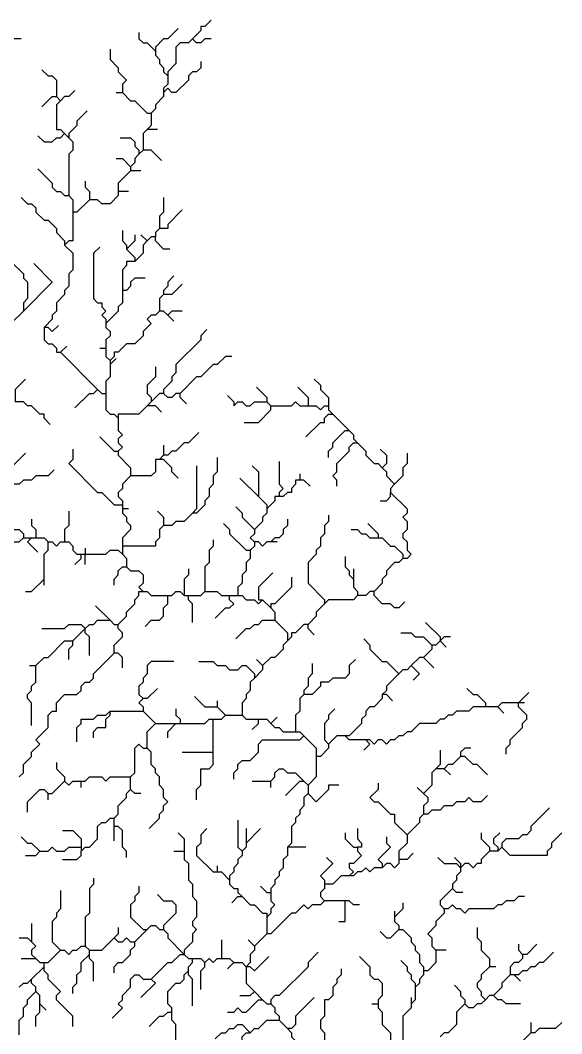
# Model space of a CAD drawing. Header units: inches. Extents: x 75.53 to 79.88, y 10.17 to 13.53.
# Drawn here: x 77.231 to 78.325, y 11.31 to 13.358 of the extents above; entities that cross this region are included whole.
import ezdxf

# ---------------------------------------------------------------- set-up
doc = ezdxf.new("R2010")
doc.units = ezdxf.units.IN
doc.header["$MEASUREMENT"] = 0
doc.layers.add('riv_cauvery', color=7, linetype='Continuous', lineweight=30, true_color=0x00ab36)

msp = doc.modelspace()

# ---------------------------------------------------------------- linework, layer by layer
at = {"layer": 'riv_cauvery'}
for p, q in [((77.425, 13.2125), (77.4375, 13.2125)), ((77.3042, 13.2042), (77.3125, 13.1958)), ((77.3208, 13.1292), (77.3292, 13.1208)), ((77.5083, 13.1375), (77.4875, 13.1375)), ((77.4792, 13.0958), (77.4708, 13.0875)), ((77.4542, 13.0625), (77.4542, 13.0542)), ((77.475, 13.0542), (77.4542, 13.0542)), ((77.45, 13.0125), (77.4292, 13.0125)), ((77.475, 12.925), (77.4875, 12.9125)), ((77.2375, 12.7708), (77.2125, 12.7458)), ((77.5417, 12.75), (77.5292, 12.7625)), ((77.325, 12.7), (77.3125, 12.6875)), ((77.3125, 12.6875), (77.3875, 12.6125)), ((77.3917, 12.6958), (77.4042, 12.6958)), ((77.425, 12.675), (77.4125, 12.6625)), ((77.4125, 12.6708), (77.4125, 12.6625)), ((77.4958, 12.5875), (77.4875, 12.5792)), ((77.7292, 12.5875), (77.7375, 12.5792)), ((77.8625, 12.5625), (77.8958, 12.5292)), ((77.5208, 12.5), (77.5208, 12.4792)), ((77.5208, 12.4792), (77.5125, 12.4708)), ((77.675, 12.4333), (77.7125, 12.3958)), ((77.7958, 12.4417), (77.7958, 12.4292)), ((77.4375, 12.3792), (77.4375, 12.3708)), ((77.45, 12.3708), (77.4375, 12.3708)), ((77.2375, 12.3125), (77.2542, 12.3125)), ((77.2542, 12.3125), (77.2625, 12.3125)), ((77.3625, 12.2917), (77.3625, 12.2792)), ((77.4375, 12.2958), (77.4375, 12.2792)), ((77.75, 12.3042), (77.7375, 12.3042)), ((77.3542, 12.2792), (77.3625, 12.2792)), ((77.3625, 12.2583), (77.3625, 12.2792)), ((77.9042, 12.25), (77.9042, 12.2292)), ((77.2792, 12.2167), (77.2792, 12.2292)), ((77.5625, 12.1958), (77.5708, 12.1958)), ((77.6542, 12.1958), (77.6708, 12.1958)), ((77.7208, 12.1875), (77.7375, 12.1708)), ((77.3833, 12.175), (77.4125, 12.1458)), ((77.3375, 12.1042), (77.3625, 12.1292)), ((78.0917, 12.0917), (78.0792, 12.1042)), ((77.7083, 12.0667), (77.7208, 12.0542)), ((78.0667, 12.05), (78.0458, 12.0708)), ((77.25, 12.0542), (77.2625, 12.0542)), ((77.6292, 11.9833), (77.6292, 11.9708)), ((78.2583, 12), (78.2375, 11.9792)), ((77.4125, 11.9625), (77.4792, 11.9625)), ((77.4792, 11.9625), (77.5042, 11.9375)), ((77.6292, 11.9708), (77.6458, 11.9542)), ((78.1958, 11.9708), (78.1708, 11.9708)), ((78.2083, 11.9583), (78.1958, 11.9708)), ((78.25, 11.9792), (78.2375, 11.9792)), ((77.6208, 11.8792), (77.6208, 11.9458)), ((77.6458, 11.9542), (77.6792, 11.9542)), ((77.75, 11.95), (77.7375, 11.9375)), ((77.5042, 11.9375), (77.5458, 11.9375)), ((77.5458, 11.9375), (77.5542, 11.9375)), ((77.5583, 11.8792), (77.6208, 11.8792)), ((78.0875, 11.8458), (78.0708, 11.8458)), ((78.1, 11.8333), (78.0875, 11.8458)), ((77.3542, 11.8083), (77.3542, 11.8208)), ((77.4542, 11.8042), (77.4542, 11.8292)), ((77.7, 11.8208), (77.7375, 11.8208)), ((77.7375, 11.8083), (77.7375, 11.8208)), ((77.8042, 11.8208), (77.8125, 11.8125)), ((77.8125, 11.8125), (77.8125, 11.7958)), ((78.0333, 11.8083), (78.0458, 11.7958)), ((77.2875, 11.7833), (77.2875, 11.7958)), ((77.4208, 11.7292), (77.4208, 11.7458)), ((77.4208, 11.7), (77.4208, 11.7292)), ((77.6875, 11.725), (77.6875, 11.6958)), ((77.7167, 11.725), (77.6875, 11.6958)), ((77.3542, 11.6875), (77.3542, 11.6792)), ((77.5417, 11.6792), (77.5625, 11.6792)), ((77.8083, 11.6875), (77.7708, 11.6875)), ((78.1958, 11.6792), (78.1792, 11.6792)), ((78.2042, 11.6875), (78.1958, 11.6792)), ((77.6292, 11.65), (77.6292, 11.6375)), ((77.8875, 11.5792), (77.8458, 11.5792)), ((77.9875, 11.5583), (77.9875, 11.5458)), ((77.2542, 11.5333), (77.2542, 11.4958)), ((77.7292, 11.5458), (77.7292, 11.5125)), ((77.4625, 11.4958), (77.4875, 11.5208)), ((77.7292, 11.5125), (77.7042, 11.4875)), ((77.6375, 11.5), (77.6375, 11.4625)), ((77.6917, 11.5), (77.7042, 11.4875)), ((77.3625, 11.4875), (77.3708, 11.4792)), ((77.3708, 11.4708), (77.3708, 11.4792)), ((78.0917, 11.4792), (78.0708, 11.4792)), ((77.2333, 11.4625), (77.2625, 11.4625)), ((77.2792, 11.4458), (77.2792, 11.4542)), ((77.65, 11.4417), (77.6625, 11.4542)), ((77.2542, 11.4208), (77.2792, 11.4458)), ((78.1917, 11.4458), (78.1792, 11.4458)), ((78.2292, 11.4292), (78.2208, 11.4292)), ((78.2417, 11.4167), (78.2292, 11.4292)), ((77.7042, 11.3958), (77.7208, 11.3792)), ((77.2833, 11.3583), (77.2708, 11.3708)), ((77.9417, 11.3708), (77.9542, 11.3708)), ((78.0208, 11.3833), (78.0208, 11.3708)), ((77.7542, 11.3375), (77.7708, 11.3208)), ((78.2625, 11.3333), (78.2625, 11.3125)), ((78.2625, 11.3125), (78.2375, 11.2875))]:
    msp.add_line(p, q, dxfattribs=at)
for points in [[(77.6167, 13.3583), (77.6042, 13.3458), (77.5958, 13.3458), (77.5958, 13.3375), (77.5792, 13.3208)], [(77.4708, 13.3333), (77.4708, 13.3208), (77.4792, 13.3125), (77.4875, 13.3125), (77.5042, 13.2958)], [(77.55, 13.3417), (77.5292, 13.3208), (77.5208, 13.3208), (77.5042, 13.3042), (77.5042, 13.2958)], [(77.2333, 13.3208), (77.2125, 13.3208), (77.2042, 13.3125), (77.1875, 13.3125), (77.1792, 13.3042), (77.1458, 13.3042), (77.1375, 13.2958), (77.1208, 13.2958)], [(77.5792, 13.3208), (77.5708, 13.3125), (77.5542, 13.3125), (77.5458, 13.3042), (77.5458, 13.2708), (77.5292, 13.2542), (77.5292, 13.2458)], [(77.6167, 13.3208), (77.6042, 13.3208), (77.5958, 13.3125), (77.5875, 13.3125), (77.5792, 13.3208)], [(77.4125, 13.3), (77.4125, 13.2792), (77.4292, 13.2625), (77.4292, 13.2542), (77.4458, 13.2375), (77.4375, 13.2292), (77.4375, 13.2125)], [(77.5042, 13.2958), (77.5042, 13.2875), (77.5125, 13.2792), (77.5125, 13.2708), (77.5208, 13.2625), (77.5208, 13.2542), (77.5292, 13.2458)], [(77.5958, 13.275), (77.5958, 13.2625), (77.5875, 13.2542), (77.5792, 13.2542), (77.5708, 13.2458), (77.5708, 13.2375), (77.5458, 13.2125), (77.5375, 13.2125), (77.5292, 13.2208), (77.5208, 13.2125)], [(77.275, 13.2583), (77.2875, 13.2458), (77.2958, 13.2458), (77.3042, 13.2375), (77.3042, 13.2042)], [(77.5292, 13.2458), (77.5292, 13.2292), (77.5208, 13.2208), (77.5208, 13.2125)], [(77.3417, 13.2167), (77.3292, 13.2042), (77.3208, 13.2042), (77.3125, 13.1958)], [(77.4375, 13.2125), (77.4542, 13.1958), (77.4625, 13.1958), (77.4875, 13.1708), (77.4958, 13.1708)], [(77.5208, 13.2125), (77.5208, 13.2042), (77.5042, 13.1875), (77.5042, 13.1792), (77.4958, 13.1708)], [(77.275, 13.1833), (77.2958, 13.2042), (77.3042, 13.2042)], [(77.3125, 13.1958), (77.3042, 13.1875), (77.3042, 13.1375), (77.3125, 13.1375), (77.3208, 13.1292)], [(77.3667, 13.175), (77.3458, 13.1542), (77.3458, 13.1458), (77.3292, 13.1292), (77.3292, 13.1208)], [(77.4958, 13.1708), (77.4958, 13.1458), (77.4875, 13.1375)], [(77.2667, 13.125), (77.2792, 13.1125), (77.2958, 13.1125), (77.3042, 13.1208), (77.3125, 13.1208), (77.3208, 13.1292)], [(77.4875, 13.1375), (77.4792, 13.1292), (77.4792, 13.0958)], [(77.3292, 13.1208), (77.3375, 13.1125), (77.3375, 13.0958), (77.3292, 13.0875), (77.3292, 13.0042)], [(77.4333, 13.1208), (77.4542, 13.1208), (77.4625, 13.1125), (77.4625, 13.1042), (77.4708, 13.0958), (77.4708, 13.0875)], [(77.4708, 13.0875), (77.4625, 13.0792), (77.4625, 13.0708), (77.4542, 13.0625)], [(77.5167, 13.075), (77.4958, 13.0958), (77.4792, 13.0958)], [(77.425, 13.0792), (77.4375, 13.0792), (77.4542, 13.0625)], [(77.2667, 13.0583), (77.2958, 13.0292), (77.2958, 13.0208), (77.3042, 13.0125), (77.3125, 13.0125), (77.3208, 13.0042), (77.3292, 13.0042)], [(77.4542, 13.0542), (77.4292, 13.0292), (77.4292, 13.0125)], [(77.3625, 13.0333), (77.3625, 13.0208), (77.3708, 13.0125), (77.3708, 12.9958)], [(77.4292, 13.0125), (77.4292, 13.0042), (77.4125, 12.9875), (77.3958, 12.9875), (77.3875, 12.9958), (77.3708, 12.9958)], [(77.2333, 13), (77.2458, 12.9875), (77.2542, 12.9875), (77.2625, 12.9792), (77.2625, 12.9708), (77.2792, 12.9542), (77.2875, 12.9542), (77.3042, 12.9375), (77.3042, 12.9292), (77.3208, 12.9125), (77.3208, 12.9042)], [(77.3292, 13.0042), (77.3375, 12.9958), (77.3375, 12.9708)], [(77.3708, 12.9958), (77.3458, 12.9708), (77.3375, 12.9708)], [(77.5208, 13), (77.5208, 12.9708), (77.5125, 12.9625), (77.5125, 12.9375)], [(77.3375, 12.9708), (77.3375, 12.9125), (77.3292, 12.9125), (77.3208, 12.9042)], [(77.5583, 12.975), (77.5292, 12.9458), (77.5292, 12.9375), (77.5125, 12.9375)], [(77.4375, 12.9333), (77.4375, 12.9125), (77.4458, 12.9042), (77.4458, 12.8958)], [(77.4625, 12.925), (77.4625, 12.9125), (77.4458, 12.8958)], [(77.5125, 12.9375), (77.5042, 12.9292), (77.5042, 12.9208)], [(77.3208, 12.9042), (77.3375, 12.8875), (77.3375, 12.8542), (77.3292, 12.8458), (77.3292, 12.8208), (77.3208, 12.8125), (77.3208, 12.8042), (77.3042, 12.7875), (77.3042, 12.7708), (77.2958, 12.7625), (77.2958, 12.7542), (77.2792, 12.7375)], [(77.4875, 12.9125), (77.4792, 12.9042), (77.4792, 12.8875), (77.4625, 12.8708)], [(77.5042, 12.9208), (77.4958, 12.9208), (77.4875, 12.9125)], [(77.5333, 12.8958), (77.5208, 12.8958), (77.5042, 12.9125), (77.5042, 12.9208)], [(77.2042, 12.8958), (77.2042, 12.8875), (77.2125, 12.8792), (77.2125, 12.8708), (77.2375, 12.8458), (77.2375, 12.8375), (77.2458, 12.8292), (77.2458, 12.7958), (77.2375, 12.7875), (77.2375, 12.7708)], [(77.3917, 12.9), (77.3792, 12.8875), (77.3792, 12.7958), (77.3875, 12.7875), (77.3958, 12.7875), (77.3958, 12.7792), (77.4042, 12.7708), (77.3958, 12.7625), (77.4042, 12.7542), (77.4042, 12.7458)], [(77.4458, 12.8958), (77.4625, 12.8792), (77.4625, 12.8708)], [(77.2583, 12.8667), (77.2958, 12.8292), (77.2375, 12.7708)], [(77.4625, 12.8708), (77.4458, 12.8708), (77.4458, 12.8625), (77.4375, 12.8542), (77.4375, 12.8125)], [(77.5417, 12.8417), (77.5292, 12.8292), (77.5292, 12.8208), (77.5208, 12.8125), (77.5208, 12.8042)], [(77.4833, 12.8375), (77.4625, 12.8375), (77.4542, 12.8292), (77.4542, 12.8208), (77.4458, 12.8125), (77.4375, 12.8125)], [(77.5583, 12.825), (77.5375, 12.8042), (77.5208, 12.8042)], [(77.4375, 12.8125), (77.4375, 12.7875), (77.4292, 12.7792), (77.4292, 12.7708), (77.4042, 12.7458)], [(77.5208, 12.8042), (77.5125, 12.7958), (77.5125, 12.7708)], [(77.5125, 12.7708), (77.5042, 12.7625), (77.4958, 12.7625), (77.4875, 12.7542), (77.4958, 12.7458), (77.4792, 12.7292), (77.4792, 12.7208), (77.4625, 12.7042), (77.4458, 12.7042), (77.4292, 12.6875), (77.4208, 12.6875), (77.4208, 12.6792), (77.4125, 12.6708)], [(77.5292, 12.7625), (77.5208, 12.7708), (77.5125, 12.7708)], [(77.5583, 12.7708), (77.5375, 12.7708), (77.5292, 12.7625)], [(77.3083, 12.7417), (77.2958, 12.7292), (77.2875, 12.7375), (77.2792, 12.7375)], [(77.4042, 12.7458), (77.4042, 12.7375), (77.4125, 12.7292), (77.4125, 12.7208), (77.4042, 12.7125), (77.4042, 12.6958)], [(77.2792, 12.7375), (77.2792, 12.7125), (77.2875, 12.7042), (77.2958, 12.7042), (77.3042, 12.6958), (77.3042, 12.6875), (77.3125, 12.6875)], [(77.6083, 12.7333), (77.5958, 12.7208), (77.5958, 12.7125), (77.5458, 12.6625), (77.5458, 12.6458), (77.5375, 12.6375), (77.5375, 12.6292), (77.5208, 12.6125), (77.5208, 12.6042)], [(77.4042, 12.6958), (77.4042, 12.6792), (77.4125, 12.6708)], [(77.6583, 12.6792), (77.6458, 12.6792), (77.6292, 12.6625), (77.6208, 12.6625), (77.5958, 12.6375), (77.5875, 12.6375), (77.5542, 12.6042)], [(77.4125, 12.6625), (77.4125, 12.6375), (77.4042, 12.6292), (77.4042, 12.6042)], [(77.5042, 12.6583), (77.5042, 12.6375), (77.4875, 12.6208), (77.4875, 12.6042), (77.4958, 12.5958), (77.4958, 12.5875)], [(77.2417, 12.6333), (77.2208, 12.6125), (77.2208, 12.5875)], [(77.7083, 12.6167), (77.7292, 12.5958), (77.7292, 12.5875)], [(77.7917, 12.6167), (77.8125, 12.5958), (77.8125, 12.5792)], [(77.825, 12.6333), (77.8375, 12.6208), (77.8375, 12.6125), (77.8542, 12.5958), (77.8542, 12.5792)], [(77.3417, 12.575), (77.3708, 12.6042), (77.3792, 12.6042), (77.3875, 12.6125)], [(77.3875, 12.6125), (77.3958, 12.6042), (77.4042, 12.6042)], [(77.4042, 12.6042), (77.4042, 12.5708), (77.4125, 12.5625), (77.4208, 12.5625), (77.4292, 12.5542)], [(77.5208, 12.6042), (77.5125, 12.6042), (77.4958, 12.5875)], [(77.5542, 12.6042), (77.5458, 12.6042), (77.5375, 12.5958), (77.5292, 12.5958), (77.5208, 12.6042)], [(77.5667, 12.5833), (77.5542, 12.5958), (77.5542, 12.6042)], [(77.65, 12.6), (77.6625, 12.5875), (77.6625, 12.5792), (77.6708, 12.5875), (77.6792, 12.5875), (77.6875, 12.5792), (77.6958, 12.5792), (77.7042, 12.5875), (77.7292, 12.5875)], [(77.2917, 12.5417), (77.2792, 12.5542), (77.2792, 12.5625), (77.2708, 12.5625), (77.2542, 12.5792), (77.2458, 12.5792), (77.2375, 12.5875), (77.2208, 12.5875)], [(77.4875, 12.5792), (77.4708, 12.5625), (77.4292, 12.5625), (77.4292, 12.5542)], [(77.5167, 12.5667), (77.5042, 12.5792), (77.4875, 12.5792)], [(77.6833, 12.5458), (77.7125, 12.5458), (77.7375, 12.5708), (77.7375, 12.5792)], [(77.7375, 12.5792), (77.7792, 12.5792), (77.7875, 12.5875), (77.7958, 12.5792), (77.8125, 12.5792)], [(77.8125, 12.5792), (77.8292, 12.5792), (77.8375, 12.5708), (77.8458, 12.5792), (77.8542, 12.5792)], [(77.8542, 12.5792), (77.8542, 12.5708), (77.8625, 12.5625)], [(77.4292, 12.5542), (77.4292, 12.5292), (77.4375, 12.5208), (77.4292, 12.5125), (77.4292, 12.5042), (77.4375, 12.4958), (77.4292, 12.4875)], [(77.8083, 12.5167), (77.8375, 12.5458), (77.8458, 12.5458), (77.8458, 12.5542), (77.8542, 12.5625), (77.8625, 12.5625)], [(77.3917, 12.5167), (77.4208, 12.4875), (77.4292, 12.4875)], [(77.5917, 12.525), (77.5708, 12.5042), (77.5625, 12.5042), (77.5458, 12.4875), (77.5375, 12.4875), (77.5292, 12.4792), (77.5208, 12.4792)], [(77.8542, 12.475), (77.8542, 12.4875), (77.8625, 12.4958), (77.8625, 12.5042), (77.8875, 12.5292), (77.8958, 12.5292)], [(77.8958, 12.5292), (77.9042, 12.5208), (77.9042, 12.5125), (77.9125, 12.5042)], [(77.8708, 12.4167), (77.8708, 12.4292), (77.8625, 12.4375), (77.8708, 12.4458), (77.8708, 12.4625), (77.8958, 12.4875), (77.8958, 12.4958), (77.9042, 12.5042), (77.9125, 12.5042)], [(77.9125, 12.5042), (77.9292, 12.4875), (77.9292, 12.4792), (77.9458, 12.4625), (77.9542, 12.4625), (77.9625, 12.4542)], [(77.2417, 12.4833), (77.2125, 12.4542), (77.1958, 12.4542)], [(77.3375, 12.4917), (77.3375, 12.4708), (77.3292, 12.4625), (77.3875, 12.4042), (77.3958, 12.4042), (77.4208, 12.3792), (77.4375, 12.3792)], [(77.4292, 12.4875), (77.4292, 12.4792), (77.4542, 12.4542), (77.4542, 12.4375)], [(77.6292, 12.475), (77.6292, 12.4458), (77.6208, 12.4375), (77.6208, 12.4208), (77.6125, 12.4125), (77.6125, 12.3958), (77.6042, 12.3875), (77.6042, 12.3792), (77.5875, 12.3625), (77.5792, 12.3625)], [(77.9583, 12.4917), (77.9708, 12.4792), (77.9708, 12.4625), (77.9625, 12.4542)], [(78.0125, 12.4833), (78.0125, 12.4625), (78.0042, 12.4542), (78.0042, 12.4375), (77.9875, 12.4208)], [(77.5125, 12.4708), (77.5042, 12.4708), (77.5042, 12.4458), (77.4958, 12.4375), (77.4542, 12.4375)], [(77.55, 12.4333), (77.5375, 12.4458), (77.5375, 12.4542), (77.5208, 12.4708), (77.5125, 12.4708)], [(77.5875, 12.4583), (77.5875, 12.3708), (77.5792, 12.3625)], [(77.7, 12.4583), (77.7125, 12.4458), (77.7125, 12.3958)], [(77.7542, 12.4667), (77.7542, 12.4208), (77.7625, 12.4125), (77.7542, 12.4042), (77.7542, 12.3958)], [(77.9625, 12.4542), (77.9708, 12.4458), (77.9708, 12.4375), (77.9875, 12.4208)], [(77.3, 12.45), (77.2875, 12.4375), (77.2625, 12.4375), (77.2542, 12.4292), (77.2375, 12.4292), (77.2292, 12.4208), (77.2125, 12.4208), (77.2042, 12.4125), (77.1958, 12.4125)], [(77.4542, 12.4375), (77.4375, 12.4208), (77.4375, 12.4125), (77.4292, 12.4042), (77.4292, 12.3958), (77.4375, 12.3875), (77.4375, 12.3792)], [(77.7958, 12.4292), (77.7875, 12.4292), (77.7875, 12.4208), (77.7792, 12.4125), (77.7792, 12.4042), (77.7708, 12.4042), (77.7625, 12.3958), (77.7542, 12.3958)], [(77.8167, 12.4167), (77.8042, 12.4292), (77.7958, 12.4292)], [(77.9875, 12.4208), (77.9792, 12.4125), (77.9792, 12.4042)], [(77.7125, 12.3958), (77.7292, 12.3792), (77.7292, 12.3708)], [(77.7542, 12.3958), (77.7458, 12.3958), (77.7458, 12.3875), (77.7292, 12.3708)], [(77.9583, 12.3875), (77.9708, 12.3875), (77.9792, 12.3958), (77.9792, 12.4042)], [(77.9792, 12.4042), (78.0125, 12.3708), (78.0125, 12.3625), (78.0042, 12.3542), (78.0125, 12.3458), (78.0125, 12.3292), (78.0042, 12.3208), (78.0042, 12.3125), (78.0125, 12.3042), (78.0125, 12.2875), (78.0208, 12.2792), (78.0125, 12.2708), (78.0042, 12.2708)], [(77.4375, 12.3708), (77.4375, 12.3625), (77.4458, 12.3542), (77.4458, 12.3458), (77.4542, 12.3375), (77.4542, 12.3292), (77.4375, 12.3125), (77.4375, 12.2958)], [(77.6667, 12.375), (77.6792, 12.3625), (77.6792, 12.3542), (77.7042, 12.3292)], [(77.7292, 12.3708), (77.7292, 12.3625), (77.7208, 12.3542), (77.7208, 12.3458), (77.7042, 12.3292)], [(77.2542, 12.35), (77.2542, 12.3375), (77.2625, 12.3292), (77.2625, 12.3125)], [(77.3292, 12.3667), (77.3292, 12.3375), (77.3208, 12.3292), (77.3208, 12.3042)], [(77.5083, 12.3667), (77.5208, 12.3542), (77.5208, 12.3375)], [(77.5792, 12.3625), (77.5625, 12.3458), (77.5458, 12.3458), (77.5375, 12.3375), (77.5208, 12.3375)], [(77.7708, 12.35), (77.7708, 12.3375), (77.7625, 12.3292), (77.7625, 12.3208), (77.7542, 12.3125), (77.7458, 12.3125), (77.7375, 12.3042)], [(77.8542, 12.3583), (77.8542, 12.3458), (77.8458, 12.3375), (77.8458, 12.3208), (77.8375, 12.3125), (77.8375, 12.2958), (77.8292, 12.2875), (77.8292, 12.2792), (77.8125, 12.2625), (77.8125, 12.2208), (77.8458, 12.1875), (77.8458, 12.1792)], [(77.1958, 12.3458), (77.2125, 12.3292), (77.2292, 12.3292), (77.2375, 12.3208), (77.2375, 12.3125)], [(77.5208, 12.3375), (77.5125, 12.3292), (77.5125, 12.3125), (77.5042, 12.3042), (77.5042, 12.2958), (77.4375, 12.2958)], [(77.6417, 12.3417), (77.6542, 12.3292), (77.6542, 12.3208), (77.6875, 12.2875), (77.6958, 12.2875)], [(77.7042, 12.3292), (77.7042, 12.3208), (77.6958, 12.3125), (77.7042, 12.3042)], [(77.9, 12.3292), (77.9125, 12.3292), (77.9208, 12.3208), (77.9292, 12.3208), (77.9375, 12.3125), (77.9542, 12.3125)], [(77.9333, 12.3417), (77.9542, 12.3208), (77.9542, 12.3125)], [(77.1958, 12.3042), (77.2292, 12.3042), (77.2375, 12.3125)], [(77.2667, 12.2833), (77.2458, 12.3042), (77.2542, 12.3125)], [(77.2625, 12.3125), (77.2792, 12.3125), (77.2875, 12.3042)], [(77.6208, 12.3083), (77.6208, 12.2958), (77.6125, 12.2875), (77.6125, 12.2625), (77.6042, 12.2542), (77.6042, 12.2042)], [(77.9542, 12.3125), (77.9625, 12.3125), (77.9792, 12.2958), (77.9875, 12.2958), (78.0042, 12.2792), (78.0042, 12.2708)], [(77.2792, 12.2292), (77.2792, 12.2792), (77.2875, 12.2875), (77.2875, 12.3042)], [(77.2875, 12.3042), (77.2958, 12.3042), (77.3042, 12.2958), (77.3125, 12.3042), (77.3208, 12.3042)], [(77.3208, 12.3042), (77.3292, 12.3042), (77.3375, 12.2958), (77.3375, 12.2875), (77.3458, 12.2792), (77.3542, 12.2792)], [(77.7042, 12.3042), (77.7042, 12.2958), (77.6958, 12.2875)], [(77.7375, 12.3042), (77.7292, 12.3042), (77.7208, 12.2958), (77.7125, 12.3042), (77.7042, 12.3042)], [(77.3417, 12.2583), (77.3542, 12.2708), (77.3542, 12.2792)], [(77.3625, 12.2792), (77.4042, 12.2792), (77.4125, 12.2875), (77.4292, 12.2875), (77.4375, 12.2792)], [(77.4375, 12.2792), (77.4458, 12.2708), (77.4458, 12.2542)], [(77.6958, 12.2875), (77.6958, 12.2708), (77.6875, 12.2625), (77.6875, 12.2458), (77.6792, 12.2375), (77.6792, 12.2208), (77.6708, 12.2125), (77.6708, 12.1958)], [(77.8875, 12.275), (77.8875, 12.2542), (77.8958, 12.2458), (77.8958, 12.2375), (77.9042, 12.2292)], [(78.0042, 12.2708), (77.9958, 12.2625), (77.9875, 12.2625), (77.9708, 12.2458), (77.9708, 12.2375), (77.9625, 12.2292), (77.9625, 12.2208), (77.9458, 12.2042)], [(77.4208, 12.2167), (77.4208, 12.2292), (77.4292, 12.2375), (77.4292, 12.2458), (77.4375, 12.2542), (77.4458, 12.2542)], [(77.4458, 12.2542), (77.4542, 12.2458), (77.4708, 12.2458), (77.4792, 12.2375), (77.4792, 12.2208), (77.4708, 12.2125), (77.4792, 12.2042)], [(77.5708, 12.25), (77.5708, 12.2375), (77.5625, 12.2292), (77.5625, 12.1958)], [(77.2417, 12.2042), (77.2542, 12.2042), (77.2792, 12.2292)], [(77.7417, 12.2417), (77.7125, 12.2125), (77.7125, 12.1875), (77.7208, 12.1875)], [(77.7792, 12.2333), (77.7792, 12.2125), (77.7458, 12.1792), (77.7375, 12.1792), (77.7375, 12.1708)], [(77.9042, 12.2292), (77.9042, 12.2125), (77.9125, 12.2042), (77.9125, 12.1958)], [(77.4292, 12.1375), (77.4458, 12.1542), (77.4458, 12.1625), (77.4625, 12.1792), (77.4625, 12.1875), (77.4708, 12.1958), (77.4708, 12.2042), (77.4792, 12.2042)], [(77.4792, 12.2042), (77.4875, 12.2042), (77.4958, 12.1958), (77.5292, 12.1958)], [(77.4833, 12.1333), (77.4958, 12.1458), (77.5125, 12.1458), (77.5208, 12.1542), (77.5208, 12.1708), (77.5292, 12.1792), (77.5292, 12.1958)], [(77.5292, 12.1958), (77.5375, 12.1958), (77.5458, 12.2042), (77.5542, 12.2042), (77.5625, 12.1958)], [(77.5708, 12.1958), (77.5958, 12.1958), (77.6042, 12.2042)], [(77.5792, 12.1417), (77.5792, 12.1792), (77.5708, 12.1875), (77.5708, 12.1958)], [(77.6042, 12.2042), (77.6292, 12.2042), (77.6375, 12.1958), (77.6542, 12.1958)], [(77.625, 12.15), (77.6458, 12.1708), (77.6542, 12.1708), (77.6625, 12.1792), (77.6542, 12.1875), (77.6542, 12.1958)], [(77.6708, 12.1958), (77.6792, 12.1958), (77.6875, 12.1875), (77.7042, 12.1875), (77.7125, 12.1792), (77.7208, 12.1875)], [(77.9125, 12.1958), (77.9042, 12.1875), (77.8542, 12.1875), (77.8458, 12.1792)], [(77.9458, 12.2042), (77.9375, 12.2042), (77.9292, 12.1958), (77.9125, 12.1958)], [(78.0083, 12.1833), (77.9958, 12.1708), (77.9875, 12.1708), (77.9792, 12.1792), (77.9625, 12.1792), (77.9458, 12.1958), (77.9458, 12.2042)], [(77.7375, 12.1708), (77.7458, 12.1625), (77.7458, 12.1458)], [(77.8458, 12.1792), (77.8292, 12.1625), (77.8292, 12.1542), (77.8125, 12.1375)], [(77.3625, 12.1292), (77.3708, 12.1375), (77.3792, 12.1375), (77.3875, 12.1458), (77.4125, 12.1458)], [(77.4125, 12.1458), (77.4208, 12.1375), (77.4292, 12.1375)], [(77.6667, 12.1083), (77.6875, 12.1292), (77.6958, 12.1292), (77.7042, 12.1375), (77.7125, 12.1375), (77.7208, 12.1458), (77.7458, 12.1458)], [(77.7458, 12.1458), (77.7708, 12.1208), (77.7708, 12.1042)], [(77.275, 12.1292), (77.3208, 12.1292), (77.3292, 12.1375), (77.3542, 12.1375), (77.3625, 12.1292)], [(77.3708, 12.075), (77.3708, 12.1125), (77.3625, 12.1208), (77.3625, 12.1292)], [(77.4208, 12.0792), (77.4208, 12.0958), (77.4375, 12.1125), (77.4375, 12.1208), (77.4292, 12.1292), (77.4292, 12.1375)], [(77.8125, 12.1375), (77.8042, 12.1375), (77.7875, 12.1208), (77.7792, 12.1208), (77.7792, 12.1125), (77.7708, 12.1042)], [(77.825, 12.1167), (77.8125, 12.1292), (77.8125, 12.1375)], [(78.05, 12.1417), (78.0792, 12.1125), (78.0792, 12.1042)], [(77.2625, 12.0542), (77.2792, 12.0708), (77.2875, 12.0708), (77.3208, 12.1042), (77.3375, 12.1042)], [(77.3292, 12.0667), (77.3292, 12.0875), (77.3375, 12.0958), (77.3375, 12.1042)], [(77.7708, 12.1042), (77.7625, 12.0958), (77.7625, 12.0875), (77.7458, 12.0708), (77.7375, 12.0708), (77.7208, 12.0542)], [(77.925, 12.1083), (77.9375, 12.0958), (77.9375, 12.0875), (77.9625, 12.0625), (77.9708, 12.0625), (77.9958, 12.0375)], [(78, 12.1208), (78.0208, 12.1208), (78.0292, 12.1125), (78.0458, 12.1125), (78.0625, 12.0958)], [(78.0792, 12.1042), (78.0708, 12.0958), (78.0625, 12.0958)], [(78.1, 12.1125), (78.0875, 12.1125), (78.0792, 12.1042)], [(78.0625, 12.0958), (78.0625, 12.0875), (78.0458, 12.0708)], [(77.2292, 11.8292), (77.2375, 11.8375), (77.2375, 11.8542), (77.2542, 11.8708), (77.2542, 11.8792), (77.2708, 11.8958), (77.2625, 11.9042), (77.2875, 11.9292), (77.2875, 11.9542), (77.2958, 11.9625), (77.3042, 11.9625), (77.3042, 11.9792), (77.3208, 11.9958), (77.3458, 11.9958), (77.3542, 12.0042), (77.3542, 12.0125), (77.3625, 12.0208), (77.3708, 12.0208), (77.3792, 12.0292), (77.3792, 12.0375), (77.4208, 12.0792)], [(77.4375, 12.05), (77.4375, 12.0708), (77.4292, 12.0792), (77.4208, 12.0792)], [(77.5417, 12.0625), (77.4958, 12.0625), (77.4875, 12.0542), (77.4875, 12.0375), (77.4792, 12.0292), (77.4792, 12.0208), (77.4708, 12.0125), (77.4708, 11.9958), (77.4792, 11.9875)], [(77.5917, 12.0625), (77.6208, 12.0625), (77.6292, 12.0542), (77.6458, 12.0542), (77.6542, 12.0458), (77.6708, 12.0458), (77.6792, 12.0542), (77.6875, 12.0542), (77.7042, 12.0375), (77.7042, 12.0292)], [(77.9083, 12.0667), (77.8958, 12.0542), (77.8958, 12.0375), (77.8875, 12.0292), (77.8625, 12.0292), (77.8542, 12.0208), (77.8375, 12.0208), (77.8375, 12.0125), (77.8208, 11.9958), (77.8042, 11.9958)], [(78.0458, 12.0708), (78.0375, 12.0708), (78.0208, 12.0542)], [(77.2542, 11.9333), (77.2542, 11.9792), (77.2458, 11.9875), (77.2458, 11.9958), (77.2542, 12.0042), (77.2542, 12.0125), (77.2625, 12.0208), (77.2625, 12.0542)], [(77.7208, 12.0542), (77.7208, 12.0458), (77.7042, 12.0292)], [(77.8208, 12.0583), (77.8208, 12.0375), (77.8125, 12.0292), (77.8125, 12.0125), (77.8042, 12.0042), (77.8042, 11.9958)], [(78.0208, 12.0542), (78.0125, 12.0458), (78.0042, 12.0458), (77.9958, 12.0375)], [(78.025, 12.025), (78.0375, 12.0375), (78.0208, 12.0542)], [(77.7042, 12.0292), (77.6958, 12.0208), (77.6958, 12.0042), (77.6875, 11.9958), (77.6875, 11.9875), (77.6792, 11.9792), (77.6792, 11.9542)], [(77.9958, 12.0375), (77.9708, 12.0125), (77.9708, 12.0042), (77.9625, 11.9958)], [(77.5083, 12.0083), (77.4875, 11.9875), (77.4792, 11.9875)], [(78.1333, 12.0083), (78.1458, 11.9958), (78.1542, 11.9958), (78.1708, 11.9792), (78.1708, 11.9708)], [(77.4792, 11.9875), (77.4708, 11.9792), (77.4792, 11.9708), (77.4792, 11.9625)], [(77.5833, 11.9917), (77.6042, 11.9708), (77.6292, 11.9708)], [(77.8042, 11.9958), (77.7958, 11.9875), (77.7958, 11.9625), (77.7875, 11.9542), (77.7875, 11.9208)], [(77.9625, 11.9958), (77.9625, 11.9875), (77.9458, 11.9708), (77.9375, 11.9708), (77.9292, 11.9625), (77.9292, 11.9542), (77.9208, 11.9458), (77.9208, 11.9375), (77.8958, 11.9125), (77.8875, 11.9125)], [(77.9833, 11.9833), (77.9708, 11.9958), (77.9625, 11.9958)], [(77.3458, 11.9), (77.3458, 11.9292), (77.3542, 11.9375), (77.3542, 11.9458), (77.3792, 11.9458), (77.3875, 11.9542), (77.4042, 11.9542), (77.4125, 11.9625)], [(77.3792, 11.9083), (77.3792, 11.9208), (77.3875, 11.9292), (77.4042, 11.9292), (77.4042, 11.9458), (77.4125, 11.9542), (77.4125, 11.9625)], [(77.5458, 11.9667), (77.5458, 11.9542), (77.5542, 11.9458), (77.5542, 11.9375)], [(77.8667, 11.9667), (77.8542, 11.9542), (77.8542, 11.9458), (77.8458, 11.9375), (77.8458, 11.9042), (77.8542, 11.8958)], [(78.1708, 11.9708), (78.1458, 11.9708), (78.1375, 11.9625), (78.1125, 11.9625), (78.1042, 11.9542), (78.0958, 11.9542), (78.0875, 11.9458), (78.0792, 11.9458), (78.0708, 11.9375), (78.0375, 11.9375), (78.0208, 11.9208), (78.0125, 11.9208), (78.0042, 11.9125), (77.9958, 11.9125), (77.9875, 11.9042), (77.9792, 11.9042), (77.9708, 11.8958), (77.9625, 11.9042), (77.9542, 11.9042), (77.9458, 11.8958), (77.9375, 11.9042), (77.9292, 11.9042)], [(78.2375, 11.9792), (78.2042, 11.9792), (78.1958, 11.9708)], [(78.2125, 11.875), (78.2125, 11.8875), (78.2208, 11.8958), (78.2208, 11.9042), (78.2458, 11.9292), (78.2458, 11.9375), (78.2542, 11.9458), (78.2542, 11.9542), (78.2375, 11.9708), (78.2375, 11.9792)], [(77.5542, 11.9375), (77.6042, 11.9375), (77.6125, 11.9458), (77.6208, 11.9458)], [(77.6208, 11.9458), (77.6375, 11.9458), (77.6458, 11.9542)], [(77.6792, 11.9542), (77.6875, 11.9458), (77.7125, 11.9458)], [(77.7, 11.925), (77.7125, 11.9375), (77.7125, 11.9458)], [(77.7125, 11.9458), (77.7292, 11.9458), (77.7375, 11.9375)], [(77.4875, 11.8875), (77.4875, 11.9208), (77.5042, 11.9375)], [(77.5292, 11.9083), (77.5292, 11.9208), (77.5458, 11.9375)], [(77.7375, 11.9375), (77.7458, 11.9292), (77.7542, 11.9292), (77.7625, 11.9208), (77.7875, 11.9208)], [(77.7875, 11.9208), (77.7958, 11.9208), (77.8042, 11.9125)], [(77.6625, 11.825), (77.6625, 11.8375), (77.6708, 11.8458), (77.6708, 11.8542), (77.6792, 11.8625), (77.6958, 11.8625), (77.7125, 11.8792), (77.7125, 11.8958), (77.7208, 11.9042), (77.7958, 11.9042), (77.8042, 11.9125)], [(77.8042, 11.9125), (77.8292, 11.8875), (77.8292, 11.8708)], [(77.8875, 11.9125), (77.8708, 11.9125), (77.8542, 11.8958)], [(77.9292, 11.9042), (77.8958, 11.9042), (77.8875, 11.9125)], [(77.925, 11.8833), (77.9375, 11.8958), (77.9292, 11.9042)], [(77.4542, 11.8292), (77.4625, 11.8375), (77.4625, 11.8875), (77.4708, 11.8958), (77.4792, 11.8875), (77.4875, 11.8875)], [(77.4917, 11.725), (77.5125, 11.7458), (77.5125, 11.7542), (77.5208, 11.7625), (77.5208, 11.7708), (77.5292, 11.7792), (77.5208, 11.7875), (77.5208, 11.8042), (77.5125, 11.8125), (77.5125, 11.8292), (77.5042, 11.8375), (77.5042, 11.8458), (77.4958, 11.8542), (77.4958, 11.8792), (77.4875, 11.8875)], [(77.5875, 11.7833), (77.5875, 11.8042), (77.5958, 11.8125), (77.5958, 11.8458), (77.6125, 11.8458), (77.6208, 11.8542), (77.6208, 11.8792)], [(77.8542, 11.8958), (77.8542, 11.8875), (77.8375, 11.8708), (77.8292, 11.8708)], [(78.0792, 11.8833), (78.0792, 11.8542), (78.0708, 11.8458)], [(78.1417, 11.8875), (78.1292, 11.8875), (78.1208, 11.8792), (78.1208, 11.8708)], [(77.3042, 11.8583), (77.3042, 11.8458), (77.3208, 11.8292), (77.3208, 11.8208)], [(77.8292, 11.8708), (77.8292, 11.8292), (77.8125, 11.8125)], [(78.1208, 11.8708), (78.1042, 11.8542), (78.0958, 11.8542), (78.0875, 11.8458)], [(78.175, 11.8333), (78.1542, 11.8542), (78.1458, 11.8542), (78.1292, 11.8708), (78.1208, 11.8708)], [(77.7375, 11.8208), (77.7458, 11.8292), (77.7458, 11.8375), (77.7542, 11.8458), (77.7625, 11.8458), (77.7708, 11.8375), (77.7875, 11.8375), (77.8042, 11.8208)], [(78.0708, 11.8458), (78.0625, 11.8375), (78.0625, 11.8125), (78.0458, 11.7958)], [(77.2875, 11.7958), (77.2958, 11.7958), (77.3208, 11.8208)], [(77.3208, 11.8208), (77.3292, 11.8125), (77.3375, 11.8208), (77.3542, 11.8208)], [(77.3542, 11.8208), (77.3625, 11.8208), (77.3708, 11.8292), (77.3958, 11.8292), (77.4042, 11.8208), (77.4125, 11.8292), (77.4542, 11.8292)], [(77.7667, 11.7917), (77.7958, 11.8208), (77.8042, 11.8208)], [(77.9542, 11.8167), (77.9542, 11.8042), (77.9375, 11.7875), (77.9458, 11.7792), (77.9542, 11.7792), (77.9792, 11.7542), (77.9875, 11.7542), (77.9875, 11.7375), (78.0125, 11.7125)], [(77.2458, 11.7583), (77.2458, 11.7792), (77.2708, 11.8042), (77.2792, 11.8042), (77.2875, 11.7958)], [(77.4208, 11.7458), (77.4292, 11.7542), (77.4292, 11.7708), (77.4458, 11.7875), (77.4458, 11.7958), (77.4542, 11.8042)], [(77.475, 11.7958), (77.4625, 11.7958), (77.4542, 11.8042)], [(77.875, 11.8125), (77.8542, 11.8125), (77.8542, 11.8042), (77.8292, 11.7792), (77.8125, 11.7958)], [(77.8125, 11.7958), (77.8042, 11.7875), (77.8042, 11.7708), (77.7958, 11.7625), (77.7958, 11.7542), (77.7875, 11.7458), (77.7875, 11.7375), (77.7792, 11.7292), (77.7792, 11.6958), (77.7708, 11.6875)], [(78.0458, 11.7958), (78.0542, 11.7875), (78.0542, 11.7792), (78.0458, 11.7708), (78.0458, 11.7542)], [(78.175, 11.7917), (78.1625, 11.7792), (78.1458, 11.7792), (78.1375, 11.7875), (78.1292, 11.7792), (78.1125, 11.7792), (78.1042, 11.7708), (78.0875, 11.7708), (78.0792, 11.7625), (78.0625, 11.7625), (78.0542, 11.7542), (78.0458, 11.7542)], [(78.3, 11.7667), (78.2625, 11.7292), (78.2625, 11.7208), (78.2542, 11.7125), (78.2458, 11.7125), (78.2375, 11.7042), (78.2125, 11.7042), (78.2042, 11.6958), (78.2042, 11.6875)], [(77.3542, 11.6792), (77.3625, 11.6875), (77.3708, 11.6875), (77.3875, 11.7042), (77.3875, 11.7292), (77.3958, 11.7375), (77.4042, 11.7375), (77.4125, 11.7458), (77.4208, 11.7458)], [(77.6708, 11.7417), (77.6708, 11.6875), (77.6792, 11.6792)], [(78.0458, 11.7542), (78.0375, 11.7458), (78.0375, 11.7375), (78.0125, 11.7125)], [(77.3167, 11.7208), (77.3375, 11.7208), (77.3542, 11.7042), (77.3542, 11.6875)], [(77.4458, 11.6667), (77.4458, 11.6792), (77.4375, 11.6875), (77.4375, 11.7208), (77.4292, 11.7292), (77.4208, 11.7292)], [(77.55, 11.7167), (77.5625, 11.7042), (77.5625, 11.6792)], [(77.6083, 11.725), (77.5958, 11.7125), (77.5958, 11.6958), (77.5875, 11.6875), (77.5875, 11.6708), (77.6208, 11.6375), (77.6292, 11.6375)], [(77.8875, 11.7167), (77.8875, 11.7042), (77.9042, 11.6875), (77.9125, 11.6875)], [(77.9125, 11.725), (77.9125, 11.7042), (77.9208, 11.6958), (77.9208, 11.6875), (77.9125, 11.6875)], [(78.1625, 11.7167), (78.1625, 11.7042), (78.1792, 11.6875), (78.1792, 11.6792)], [(78.2, 11.7167), (78.1875, 11.7042), (78.1875, 11.6958), (78.1958, 11.6875), (78.1958, 11.6792)], [(78.325, 11.7167), (78.3042, 11.6958), (78.3042, 11.6875), (78.2958, 11.6792), (78.2958, 11.6708), (78.2208, 11.6708), (78.2042, 11.6875)], [(77.2333, 11.7083), (77.2458, 11.6958), (77.2542, 11.6958), (77.2708, 11.6792)], [(77.6875, 11.6958), (77.6875, 11.6875), (77.6792, 11.6792)], [(77.9708, 11.7083), (77.9708, 11.6958), (77.9792, 11.6875), (77.9542, 11.6625), (77.9625, 11.6542), (77.9625, 11.6458)], [(78.0125, 11.7125), (78.0125, 11.6958), (77.9958, 11.6792), (77.9958, 11.6625)], [(77.2417, 11.6708), (77.2625, 11.6708), (77.2708, 11.6792)], [(77.2708, 11.6792), (77.2875, 11.6792), (77.2958, 11.6875), (77.3042, 11.6792), (77.3208, 11.6792), (77.3292, 11.6875), (77.3542, 11.6875)], [(77.3167, 11.6625), (77.3458, 11.6625), (77.3542, 11.6708), (77.3542, 11.6792)], [(77.5625, 11.6792), (77.5625, 11.6625), (77.5708, 11.6542), (77.5708, 11.6208), (77.5792, 11.6125), (77.5792, 11.5875), (77.5875, 11.5792), (77.5875, 11.5458), (77.5792, 11.5375), (77.5792, 11.5292), (77.5875, 11.5208), (77.5792, 11.5125), (77.5792, 11.4958), (77.5625, 11.4792), (77.5625, 11.4708)], [(77.6792, 11.6792), (77.6792, 11.6708), (77.6708, 11.6625), (77.6708, 11.6542), (77.6625, 11.6458), (77.6625, 11.6375), (77.6542, 11.6292), (77.6542, 11.6208)], [(77.7708, 11.6875), (77.7708, 11.6708), (77.7625, 11.6625), (77.7625, 11.6458), (77.7542, 11.6375), (77.7542, 11.6292), (77.7458, 11.6208), (77.7458, 11.6125), (77.7375, 11.6042), (77.7375, 11.5958)], [(77.9125, 11.6875), (77.9125, 11.6792), (77.9208, 11.6708), (77.9042, 11.6542), (77.8958, 11.6542), (77.8958, 11.6458), (77.9042, 11.6375), (77.8958, 11.6292)], [(78.025, 11.675), (78.0125, 11.6625), (77.9958, 11.6625)], [(78.1792, 11.6792), (78.1625, 11.6625), (78.1625, 11.6542), (78.1542, 11.6542), (78.1458, 11.6458), (78.1375, 11.6542), (78.1292, 11.6542), (78.1208, 11.6458)], [(77.85, 11.6667), (77.8625, 11.6542), (77.8375, 11.6292), (77.8458, 11.6208), (77.8458, 11.6125)], [(77.9958, 11.6625), (77.9958, 11.6542), (77.9875, 11.6458), (77.9792, 11.6542), (77.9708, 11.6542), (77.9625, 11.6458)], [(78.075, 11.6667), (78.0875, 11.6542), (78.1125, 11.6542), (78.1208, 11.6458)], [(78.1083, 11.6667), (78.1208, 11.6542), (78.1208, 11.6458)], [(77.6292, 11.6375), (77.6375, 11.6375), (77.6542, 11.6208)], [(77.9625, 11.6458), (77.9458, 11.6458), (77.9375, 11.6375), (77.9292, 11.6458), (77.9208, 11.6375), (77.9125, 11.6375), (77.9042, 11.6292), (77.8958, 11.6292)], [(78.1208, 11.6458), (78.1208, 11.6375), (78.1125, 11.6292), (78.1125, 11.6208), (78.1042, 11.6125), (78.1042, 11.6042)], [(77.3792, 11.625), (77.3792, 11.6125), (77.3708, 11.6042), (77.3708, 11.5542), (77.3625, 11.5458), (77.3625, 11.4875)], [(77.6542, 11.6208), (77.6542, 11.6125), (77.6625, 11.6042), (77.6708, 11.6042), (77.6708, 11.5958), (77.6792, 11.5875)], [(77.8458, 11.6125), (77.8458, 11.6042), (77.8375, 11.5958), (77.8375, 11.5875), (77.8458, 11.5792)], [(77.8958, 11.6292), (77.8792, 11.6292), (77.8625, 11.6125), (77.8458, 11.6125)], [(77.3125, 11.6), (77.3125, 11.5625), (77.3042, 11.5542), (77.3042, 11.5458), (77.2958, 11.5375), (77.2958, 11.4958), (77.3125, 11.4792)], [(77.4708, 11.6083), (77.4708, 11.5958), (77.4625, 11.5875), (77.4625, 11.5792), (77.4542, 11.5708), (77.4542, 11.5458), (77.4792, 11.5208), (77.4875, 11.5208)], [(77.5083, 11.5917), (77.5208, 11.5792), (77.5375, 11.5792), (77.5458, 11.5708), (77.5458, 11.5542), (77.5208, 11.5292), (77.5208, 11.5208)], [(77.7167, 11.6083), (77.7292, 11.5958), (77.7375, 11.5958)], [(77.7375, 11.5958), (77.7375, 11.5792), (77.7458, 11.5708), (77.7375, 11.5625), (77.7375, 11.5542), (77.7292, 11.5458)], [(78.1042, 11.6042), (78.0792, 11.5792), (78.0792, 11.5708), (78.0875, 11.5625)], [(78.125, 11.5958), (78.1125, 11.5958), (78.1042, 11.6042)], [(77.6583, 11.575), (77.6708, 11.5875), (77.6792, 11.5875)], [(77.6792, 11.5875), (77.6958, 11.5708), (77.7042, 11.5708), (77.7208, 11.5542), (77.7292, 11.5542), (77.7292, 11.5458)], [(77.8458, 11.5792), (77.8375, 11.5708), (77.8208, 11.5708), (77.8125, 11.5625), (77.8042, 11.5708), (77.7875, 11.5542), (77.7792, 11.5542), (77.7375, 11.5125), (77.7292, 11.5125)], [(77.875, 11.5375), (77.8875, 11.5375), (77.8875, 11.5792)], [(77.9167, 11.5708), (77.9042, 11.5708), (77.8958, 11.5792), (77.8875, 11.5792)], [(78.0042, 11.575), (78.0042, 11.5625), (77.9875, 11.5458)], [(78.25, 11.5875), (78.2375, 11.5875), (78.2292, 11.5792), (78.2125, 11.5792), (78.2042, 11.5708), (78.1958, 11.5708), (78.1875, 11.5625), (78.1375, 11.5625), (78.1292, 11.5542), (78.1208, 11.5625), (78.1125, 11.5625), (78.1042, 11.5708), (78.0958, 11.5625), (78.0875, 11.5625)], [(78.0875, 11.5625), (78.0875, 11.5542), (78.0708, 11.5375), (78.0708, 11.5292), (78.0542, 11.5125), (78.0625, 11.5042), (78.0625, 11.4875), (78.0708, 11.4792)], [(77.9875, 11.5458), (77.9875, 11.5375), (77.9958, 11.5292), (77.9958, 11.5208)], [(77.4292, 11.525), (77.4292, 11.5125), (77.4208, 11.5042)], [(77.4875, 11.5208), (77.4958, 11.5292), (77.5042, 11.5292), (77.5125, 11.5208), (77.5208, 11.5208)], [(77.5208, 11.5208), (77.5292, 11.5125), (77.5292, 11.5042), (77.5625, 11.4708)], [(77.9583, 11.5167), (77.9708, 11.5042), (77.9792, 11.5042), (77.9958, 11.5208)], [(77.9958, 11.5208), (78.0042, 11.5208), (78.0208, 11.5042), (78.0208, 11.4958), (78.0292, 11.4875), (78.0292, 11.4792), (78.0375, 11.4708), (78.0375, 11.4542), (78.0458, 11.4458), (78.0458, 11.4375)], [(78.1542, 11.525), (78.1542, 11.5042), (78.1625, 11.4958), (78.1625, 11.4792), (78.1792, 11.4625), (78.1792, 11.4458)], [(77.2292, 11.5042), (77.2458, 11.5042), (77.2542, 11.4958)], [(77.2542, 11.4958), (77.2625, 11.4875), (77.2542, 11.4792), (77.2542, 11.4708), (77.2625, 11.4625)], [(77.3708, 11.4792), (77.3958, 11.4792), (77.4208, 11.5042)], [(77.4208, 11.5042), (77.4292, 11.4958), (77.4375, 11.4958), (77.4458, 11.5042), (77.4542, 11.4958), (77.4625, 11.4958)], [(77.4208, 11.4333), (77.4208, 11.4458), (77.4292, 11.4542), (77.4375, 11.4542), (77.4542, 11.4708), (77.4542, 11.4792), (77.4625, 11.4875), (77.4625, 11.4958)], [(78.2375, 11.4917), (78.2375, 11.4792), (78.2458, 11.4708)], [(78.275, 11.4917), (78.2542, 11.4708), (78.2458, 11.4708)], [(77.2792, 11.4542), (77.2875, 11.4542), (77.3125, 11.4792)], [(77.3125, 11.4792), (77.3208, 11.4792), (77.3292, 11.4708), (77.3375, 11.4792), (77.3458, 11.4792), (77.3542, 11.4875), (77.3625, 11.4875)], [(77.3375, 11.3917), (77.3375, 11.4042), (77.3458, 11.4125), (77.3458, 11.4292), (77.3542, 11.4375), (77.3542, 11.4542), (77.3708, 11.4708)], [(77.3792, 11.4167), (77.3792, 11.4542), (77.3708, 11.4625), (77.3708, 11.4708)], [(77.4958, 11.4208), (77.5292, 11.4542), (77.5375, 11.4542), (77.5542, 11.4708), (77.5625, 11.4708)], [(77.5625, 11.4708), (77.5708, 11.4625), (77.5792, 11.4625)], [(77.7042, 11.4875), (77.7042, 11.4792), (77.6958, 11.4708), (77.6958, 11.4542), (77.6875, 11.4458)], [(77.8333, 11.475), (77.8125, 11.4542), (77.8125, 11.4458), (77.7542, 11.3875), (77.7458, 11.3875), (77.7375, 11.3792), (77.7375, 11.3708)], [(78.0708, 11.4792), (78.0708, 11.4542), (78.0542, 11.4375), (78.0458, 11.4375)], [(78.2458, 11.4708), (78.2458, 11.4625), (78.2375, 11.4542), (78.2292, 11.4542), (78.2208, 11.4458), (78.2208, 11.4292)], [(78.3083, 11.475), (78.2875, 11.4542), (78.2792, 11.4542), (78.2708, 11.4458), (78.2625, 11.4458), (78.2542, 11.4375), (78.2458, 11.4375), (78.2375, 11.4292), (78.2292, 11.4292)], [(77.2625, 11.4625), (77.2708, 11.4542), (77.2792, 11.4542)], [(77.5708, 11.4375), (77.5708, 11.4458), (77.5792, 11.4542), (77.5792, 11.4625)], [(77.5792, 11.4625), (77.5958, 11.4625), (77.6042, 11.4542)], [(77.5958, 11.4), (77.5958, 11.4375), (77.6042, 11.4458), (77.6042, 11.4542)], [(77.6042, 11.4542), (77.6125, 11.4625), (77.6208, 11.4542), (77.6292, 11.4625), (77.6375, 11.4625)], [(77.6375, 11.4625), (77.6542, 11.4625), (77.6625, 11.4542)], [(77.6625, 11.4542), (77.6792, 11.4542), (77.6875, 11.4458)], [(77.7333, 11.4667), (77.7042, 11.4375), (77.6958, 11.4458), (77.6875, 11.4458)], [(77.9167, 11.4667), (77.9375, 11.4458), (77.9375, 11.4292), (77.9458, 11.4208), (77.9542, 11.4208), (77.9625, 11.4125), (77.9625, 11.3875), (77.9542, 11.3792), (77.9542, 11.3708)], [(78, 11.4583), (78.0125, 11.4458), (78.0125, 11.4375), (78.0208, 11.4292), (78.0208, 11.4208), (78.0292, 11.4125), (78.0292, 11.4042)], [(77.3375, 11.325), (77.3375, 11.3458), (77.3042, 11.3792), (77.3042, 11.3875), (77.3125, 11.3958), (77.2875, 11.4208), (77.2875, 11.4292), (77.2792, 11.4375), (77.2792, 11.4458)], [(77.4167, 11.3417), (77.4375, 11.3625), (77.4292, 11.3708), (77.4375, 11.3792), (77.4375, 11.3875), (77.4542, 11.4042), (77.4542, 11.4208), (77.4625, 11.4292), (77.4708, 11.4292), (77.4792, 11.4208), (77.4958, 11.4208)], [(77.5375, 11.3542), (77.5375, 11.3625), (77.5292, 11.3708), (77.5292, 11.3958), (77.5458, 11.4125), (77.5542, 11.4125), (77.5625, 11.4208), (77.5625, 11.4292), (77.5708, 11.4375)], [(77.5792, 11.3667), (77.5792, 11.4208), (77.5708, 11.4292), (77.5708, 11.4375)], [(77.6875, 11.4458), (77.6875, 11.4125), (77.7042, 11.3958)], [(77.8792, 11.4417), (77.8792, 11.4292), (77.8708, 11.4208), (77.8708, 11.4125), (77.8625, 11.4042), (77.8625, 11.3875), (77.8542, 11.3792), (77.8458, 11.3792), (77.8458, 11.3458), (77.8375, 11.3375), (77.8375, 11.3208), (77.8458, 11.3125), (77.8458, 11.2958), (77.8292, 11.2792), (77.8292, 11.2625)], [(78.0458, 11.4375), (78.0458, 11.4292), (78.0375, 11.4208), (78.0375, 11.4125), (78.0292, 11.4042)], [(78.1792, 11.4458), (78.1625, 11.4292), (78.1625, 11.4208), (78.1542, 11.4125), (78.1542, 11.4042), (78.1625, 11.3958), (78.1625, 11.3875), (78.1708, 11.3792)], [(78.2208, 11.4292), (78.2042, 11.4125), (78.2042, 11.4042), (78.1875, 11.3875)], [(77.2292, 11.4042), (77.2375, 11.4125), (77.2458, 11.4125), (77.2542, 11.4208)], [(77.2625, 11.3958), (77.2625, 11.4042), (77.2542, 11.4125), (77.2542, 11.4208)], [(77.475, 11.3833), (77.5042, 11.4125), (77.4958, 11.4208)], [(78.1083, 11.4083), (78.1208, 11.3958), (78.1208, 11.3875), (78.1292, 11.3792), (78.1292, 11.3708)], [(77.2292, 11.3083), (77.2292, 11.3375), (77.2375, 11.3458), (77.2375, 11.3625), (77.2458, 11.3708), (77.2458, 11.3792), (77.2625, 11.3958)], [(77.2708, 11.3708), (77.2708, 11.3875), (77.2625, 11.3958)], [(77.675, 11.3875), (77.6958, 11.3875), (77.7042, 11.3958)], [(78.0292, 11.4042), (78.0292, 11.3792), (78.0208, 11.3708)], [(78.1875, 11.3875), (78.1792, 11.3875), (78.1708, 11.3792)], [(78.2417, 11.3708), (78.2125, 11.3708), (78.2042, 11.3792), (78.1958, 11.3792), (78.1875, 11.3875)], [(77.2625, 11.325), (77.2625, 11.3458), (77.2708, 11.3542), (77.2708, 11.3708)], [(77.65, 11.3542), (77.6625, 11.3542), (77.6708, 11.3625), (77.6792, 11.3542), (77.6875, 11.3542), (77.7125, 11.3792), (77.7208, 11.3792)], [(77.7208, 11.3792), (77.7292, 11.3708), (77.7375, 11.3708)], [(77.7375, 11.3708), (77.7458, 11.3625), (77.7458, 11.3542), (77.7542, 11.3458), (77.7542, 11.3375)], [(77.825, 11.3833), (77.7875, 11.3458), (77.7875, 11.3292), (77.7792, 11.3208), (77.7708, 11.3208)], [(77.9542, 11.3708), (77.9542, 11.3625), (77.9625, 11.3542), (77.9625, 11.3292), (77.9792, 11.3125), (77.9792, 11.2875), (77.9958, 11.2708), (78.0042, 11.2708)], [(78.0208, 11.3708), (78.0208, 11.3625), (78.0042, 11.3458), (78.0042, 11.2958), (78.0125, 11.2875), (78.0125, 11.2792), (78.0042, 11.2708)], [(78.1292, 11.3708), (78.1125, 11.3542), (78.1125, 11.3292), (78.0958, 11.3125), (78.0875, 11.3125), (78.0792, 11.3042)], [(78.1708, 11.3792), (78.1625, 11.3708), (78.1542, 11.3708), (78.1458, 11.3625), (78.1375, 11.3625), (78.1292, 11.3708)], [(77.4917, 11.325), (77.5125, 11.3458), (77.5208, 11.3458), (77.5292, 11.3542), (77.5375, 11.3542)], [(77.5333, 11.2833), (77.5458, 11.2958), (77.5458, 11.3292), (77.5375, 11.3375), (77.5375, 11.3542)], [(77.625, 11.3), (77.6375, 11.3125), (77.6458, 11.3125), (77.6542, 11.3208), (77.6625, 11.3208), (77.6708, 11.3292), (77.6792, 11.3292), (77.6958, 11.3125)], [(77.6958, 11.3125), (77.7042, 11.3208), (77.7125, 11.3208), (77.7292, 11.3375), (77.7542, 11.3375)], [(78.325, 11.3333), (78.3125, 11.3208), (78.2792, 11.3208), (78.2708, 11.3125), (78.2625, 11.3125)], [(77.6, 11.2792), (77.6208, 11.2792), (77.6292, 11.2875), (77.6375, 11.2792), (77.6625, 11.2792), (77.6792, 11.2958), (77.6792, 11.3042), (77.6875, 11.3125), (77.6958, 11.3125)], [(77.7708, 11.3208), (77.7792, 11.3125), (77.7792, 11.3042), (77.8042, 11.2792), (77.8042, 11.2708)]]:
    msp.add_lwpolyline(points, dxfattribs=at)

doc.saveas('drawing.dxf')
